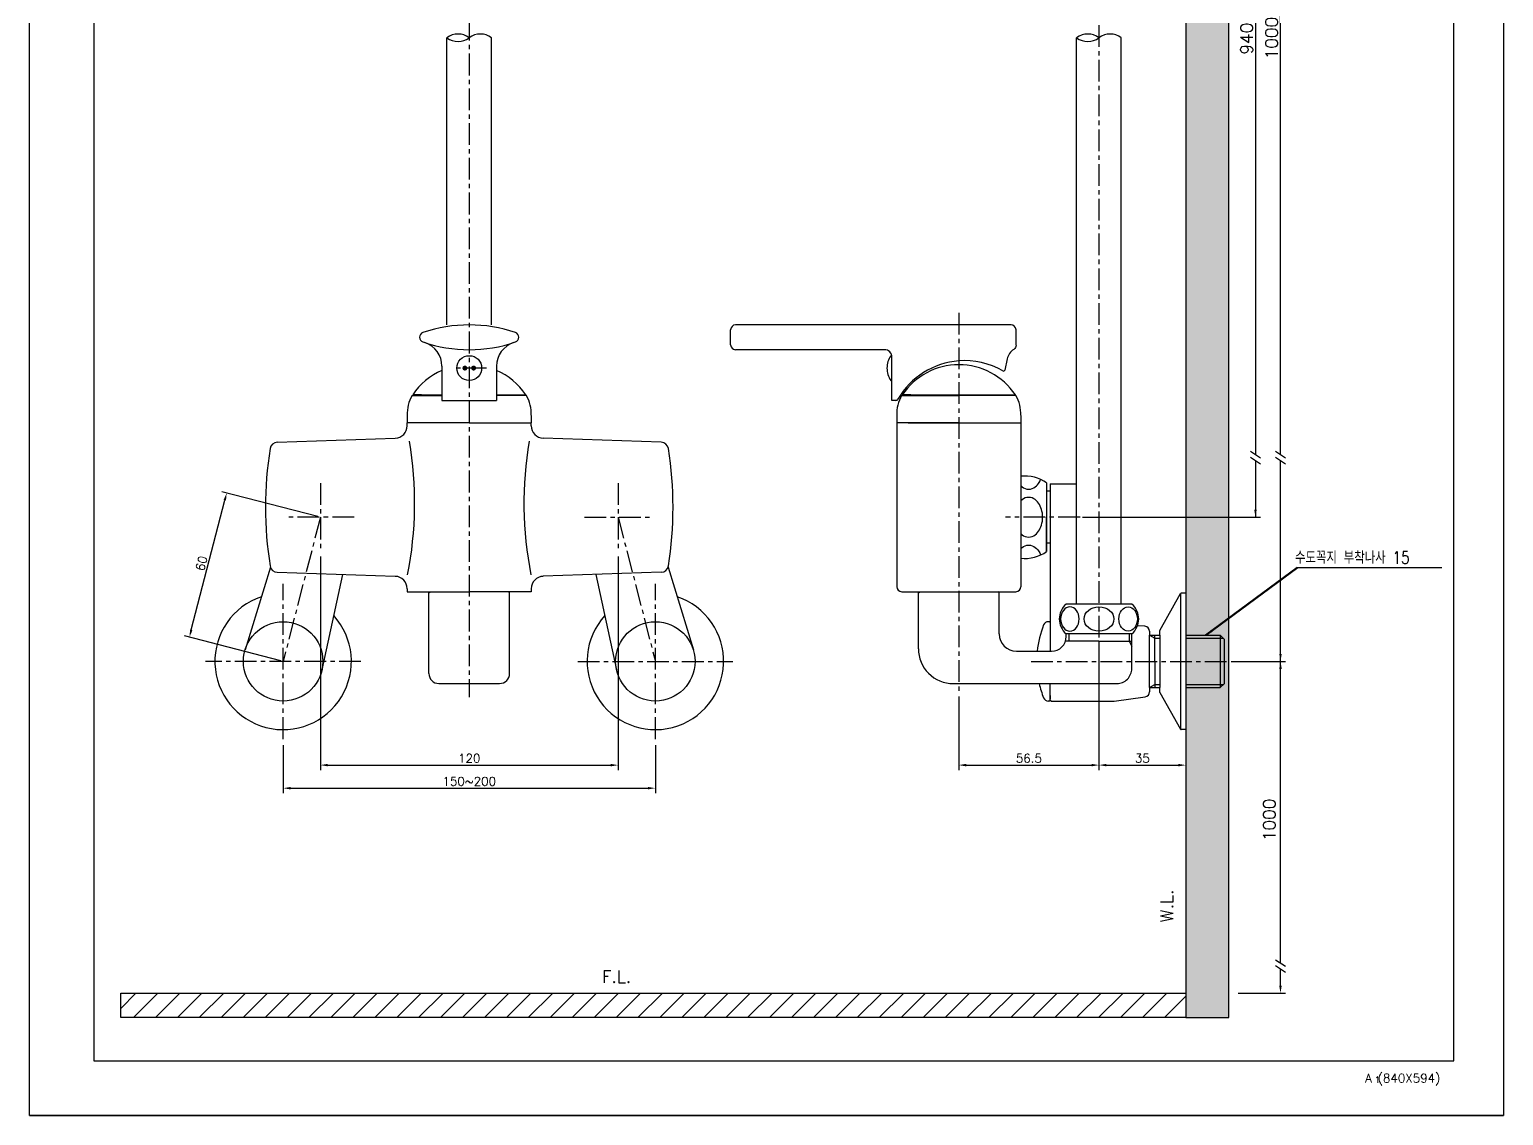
# Model space of a CAD drawing. Extents: x 565 to 1159, y -5861 to -5021.
# Drawn here: x 565 to 1159, y -5861 to -5424 of the extents above; entities that cross this region are included whole.
import ezdxf

# ---------------------------------------------------------------- set-up
doc = ezdxf.new("R2010")
doc.units = 0
doc.header["$LTSCALE"] = 7
doc.header["$MEASUREMENT"] = 0
doc.linetypes.add('CENTER', pattern=[2, 1.25, -0.25, 0.25, -0.25])
doc.layers.get('0').update_dxf_attribs({"color": 2, "linetype": 'CONTINUOUS'})
for name, color, linetype in [('CL', 1, 'CENTER'), ('D', 2, 'CONTINUOUS'), ('DIM', 2, 'CONTINUOUS'), ('DWG', 7, 'CONTINUOUS'), ('HT', 3, 'CONTINUOUS'), ('TXT', 5, 'CONTINUOUS')]:
    doc.layers.add(name, color=color, linetype=linetype)
doc.styles.add('GHS', font='ROMANS', dxfattribs={"bigfont": 'GHS'})
doc.dimstyles.new('STANDARD$7', dxfattribs={"dimtxt": 3.5, "dimasz": 3, "dimexe": 1, "dimexo": 0.0625, "dimgap": 1, "dimtad": 1, "dimdec": 4, "dimzin": 0, "dimdsep": 46, "dimtxsty": 'GHS', "dimcen": 1, "dimclrt": 2, "dimadec": 0, "dimazin": 0, "dimtfac": 1, "dimtdec": 4, "dimtofl": 0, "dimtmove": 0, "dimatfit": 3, "dimfxl": 0, "dimtolj": 1, "dimtzin": 0, "dimarcsym": 0})

# ---------------------------------------------------------------- blocks, each defined once
blk = doc.blocks.new('BORDER')
for p, q in [((1, 1), (0, 1)), ((0, 1), (0, 0)), ((1, 0), (1, 1)), ((0, 0), (1, 0))]:
    blk.add_line(p, q)

msp = doc.modelspace()

# ---------------------------------------------------------------- hatches: boundary and pattern name
at = {"layer": 'HT'}
h = msp.add_hatch(dxfattribs=at)
h.set_pattern_fill('AR-CONC', color=256, scale=2, style=0)
h.set_pattern_definition([(50, (-4436.459, -10121.826), (14.345204, -1.255043), [1.5, -16.5]), (355, (-4436.459, -10121.826), (-2.775027, 15.043843), [1.2, -13.2]), (100.4514, (-4435.263, -10121.931), (11.570188, 13.78879), [1.274804, -14.022842]), (46.1842, (-4436.459, -10117.826), (21.34482, -3.31038), [2.25, -24.75]), (96.6356, (-4434.68, -10118.102), (18.693254, 19.48236), [1.912206, -21.03426]), (351.1842, (-4436.459, -10117.826), (18.69324, 19.48237), [1.8, -19.8]), (21, (-4434.459, -10118.826), (11.938141, -8.052378), [1.5, -16.5]), (326, (-4434.459, -10118.826), (4.866307, 14.503), [1.2, -13.2]), (71.4514, (-4433.464, -10119.497), (16.804453, 6.45061), [1.274804, -14.022842]), (37.5, (-4436.459, -10121.826), (0.243197, 6.657877), [0, -13.04, 0, -13.4, 0, -13.25]), (7.5, (-4436.459, -10121.826), (5.261391, 7.888234), [0, -7.64, 0, -12.74, 0, -5.05]), (327.5, (-4440.919, -10121.826), (10.6764487, -0.4510974), [0, -5, 0, -15.6, 0, -20.7]), (317.5, (-4442.919, -10121.826), (11.663723, 2.0021), [0, -6.5, 0, -10.36, 0, -14.7])])
h.paths.add_polyline_path([(1031.31, -5821.79), (1048.6, -5821.79), (1048.6, -5122.42), (1031.31, -5122.42)])
h = msp.add_hatch(dxfattribs=at)
h.set_pattern_fill('ANSI31', color=256, scale=50, style=0)
h.set_pattern_definition([(45, (-4419.8344, -10203.617), (-4.4194174, 4.4194174), [])])
h.paths.add_polyline_path([(1031.31, -5821.79), (602.09, -5821.79), (602.09, -5811.94), (1031.31, -5811.94)])

# ---------------------------------------------------------------- linework, layer by layer
at = {"color": 7}
for p, q in [((662.43, -5640.31), (652.24, -5673.6)), ((822.66, -5640.31), (832.84, -5673.6)), ((691.5, -5643.27), (683.18, -5681.67)), ((793.58, -5643.27), (801.91, -5681.67))]:
    msp.add_line(p, q, dxfattribs=at)
at = {"color": 7, "linetype": 'Continuous'}
for p, q in [((726.29, -5650.69), (726.79, -5650.19)), ((726.29, -5683.19), (726.29, -5650.69)), ((758.79, -5650.69), (758.29, -5650.19)), ((758.79, -5683.19), (758.79, -5650.69)), ((923.56, -5650.69), (924.06, -5650.19)), ((923.56, -5673.19), (923.56, -5650.69)), ((924.06, -5650.19), (955.56, -5650.19)), ((956.06, -5650.69), (955.56, -5650.19)), ((956.06, -5667.19), (956.06, -5650.69)), ((983.11, -5668.19), (983.11, -5667.19)), ((1009.51, -5681.19), (1009.51, -5667.19)), ((963.06, -5674.19), (977.11, -5674.19)), ((730.29, -5687.19), (754.79, -5687.19)), ((937.56, -5687.19), (1003.51, -5687.19))]:
    msp.add_line(p, q, dxfattribs=at)
at = {"color": 2, "linetype": 'Continuous'}
msp.add_line((984.21, -5667.19), (984.21, -5670.19), dxfattribs=at)
for p, q in [((667.54, -5711.98), (667.54, -5731.36)), ((817.54, -5711.98), (817.54, -5731.36)), ((670.54, -5729.36), (814.54, -5729.36)), ((565.32, -5861.24), (1159.32, -5861.24)), ((1159.32, -5861.24), (565.32, -5861.24)), ((1159.32, -5861.24), (565.32, -5861.24)), ((565.32, -5861.24), (1159.32, -5861.24)), ((1159.32, -5861.24), (565.32, -5861.24)), ((1159.32, -5861.24), (565.32, -5861.24))]:
    msp.add_line(p, q)
at = {"color": 7}
for centre in [(667.54, -5678.28), (817.54, -5678.28)]:
    msp.add_circle(centre, 16, dxfattribs=at)
at = {"color": 7, "linetype": 'Continuous'}
for centre, radius, start, end in [((963.06, -5667.19), 7, 180, 270), ((977.11, -5668.19), 6, 270, 0), ((937.56, -5673.19), 14, 179.99026, 270), ((730.29, -5683.19), 4, 180, 270), ((754.79, -5683.19), 4, 270, 0), ((1003.51, -5681.19), 6, 270, 0.01795)]:
    msp.add_arc(centre, radius, start, end, dxfattribs=at)
for points in [[(670.54, -5728.86), (670.54, -5729.86), (667.54, -5729.36)], [(814.54, -5728.86), (814.54, -5729.86), (817.54, -5729.36)]]:
    msp.add_solid(points)
at = {"layer": 'CL'}
for p, q in [((742.54, -5153.43), (742.54, -5692.75)), ((996.31, -5183.93), (996.31, -5669.11)), ((939.81, -5537.83), (939.81, -5691.43)), ((749.54, -5560.11), (735.54, -5560.11)), ((682.54, -5606.46), (682.54, -5633.91)), ((802.54, -5606.46), (802.54, -5633.91)), ((682.54, -5620.19), (667.54, -5678.28)), ((696.12, -5620.19), (668.97, -5620.19)), ((788.97, -5620.19), (816.12, -5620.19)), ((802.54, -5620.19), (817.54, -5678.28)), ((988.67, -5620.19), (958.58, -5620.19)), ((667.54, -5709.56), (667.54, -5647)), ((817.54, -5709.56), (817.54, -5647)), ((698.82, -5678.28), (636.27, -5678.28)), ((786.26, -5678.28), (848.82, -5678.28)), ((968.94, -5678.28), (1048.51, -5678.28))]:
    msp.add_line(p, q, dxfattribs=at)
at = {"layer": 'D'}
for p, q in [((1059.36, -5187.43), (1059.36, -5594.95)), ((1069.45, -5594.95), (1069.45, -5187.43)), ((1057.36, -5593.65), (1061.36, -5596.25)), ((1067.45, -5593.65), (1071.45, -5596.25)), ((1057.36, -5596.03), (1061.36, -5598.63)), ((1059.36, -5597.33), (1059.36, -5620.19)), ((1067.45, -5596.03), (1071.45, -5598.63)), ((1069.45, -5678.28), (1069.45, -5597.33)), ((681.58, -5619.94), (642.85, -5609.94)), ((630.53, -5665.63), (644.03, -5613.34)), ((989.67, -5620.19), (1061.36, -5620.19)), ((682.54, -5636.01), (682.54, -5722.07)), ((802.54, -5636.01), (802.54, -5722.07)), ((666.58, -5678.03), (627.85, -5668.03)), ((996.31, -5670.11), (996.31, -5722.07)), ((996.31, -5670.11), (996.31, -5722.07)), ((1008.41, -5670.19), (1009.51, -5672.09)), ((1049.51, -5678.28), (1071.45, -5678.28)), ((1069.45, -5799.77), (1069.45, -5678.28)), ((939.81, -5692.43), (939.81, -5722.07)), ((685.54, -5720.07), (799.54, -5720.07)), ((942.81, -5720.07), (993.31, -5720.07)), ((999.31, -5720.07), (1028.31, -5720.07)), ((1067.45, -5798.47), (1071.45, -5801.07)), ((1067.45, -5800.85), (1071.45, -5803.45)), ((1069.45, -5808.94), (1069.45, -5802.15)), ((1052.45, -5811.94), (1071.45, -5811.94))]:
    msp.add_line(p, q, dxfattribs=at)
at = {"layer": 'D', "color": 7}
for p in [(717.54, -5650.19), (767.54, -5650.19)]:
    msp.add_line(p, (742.54, -5650.19), dxfattribs=at)
at = {"layer": 'D', "color": 2, "linetype": 'Continuous'}
msp.add_line((1008.41, -5667.19), (1008.41, -5670.19), dxfattribs=at)
at = {"layer": 'D', "color": 1, "const_width": 1}
msp.add_lwpolyline([(740.29, -5560.11, 1), (741.29, -5560.11, 1)], format="xyb", close=True, dxfattribs=at)
at = {"layer": 'D', "color": 5, "const_width": 1}
msp.add_lwpolyline([(744.79, -5560.11, -1), (743.79, -5560.11, -1)], format="xyb", close=True, dxfattribs=at)
at = {"layer": 'D'}
for centre, start, end in [((738.04, -5433.04), 53.1301, 126.8699), ((738.04, -5421.04), 233.1301, 306.8699), ((747.04, -5433.04), 53.1301, 126.8699), ((991.81, -5433.04), 53.1301, 126.8699), ((991.81, -5421.04), 233.1301, 306.8699), ((1000.81, -5433.04), 53.1301, 126.8699)]:
    msp.add_arc(centre, 7.5, start, end, dxfattribs=at)
at = {"layer": 'D', "color": 7}
for centre, start, end in [((571.54, -5614.55), 348.84724, 9.65814), ((913.55, -5614.55), 170.34186, 191.15276)]:
    msp.add_arc(centre, 148.99, start, end, dxfattribs=at)
at = {"layer": 'D'}
for points in [[(643.55, -5613.22), (644.52, -5613.47), (644.78, -5610.44)], [(1058.86, -5617.19), (1059.86, -5617.19), (1059.36, -5620.19)], [(630.05, -5665.5), (631.02, -5665.75), (629.78, -5668.53)], [(1068.95, -5675.28), (1069.95, -5675.28), (1069.45, -5678.28)], [(1068.95, -5681.28), (1069.95, -5681.28), (1069.45, -5678.28)], [(685.54, -5719.57), (685.54, -5720.57), (682.54, -5720.07)], [(799.54, -5719.57), (799.54, -5720.57), (802.54, -5720.07)], [(942.81, -5719.57), (942.81, -5720.57), (939.81, -5720.07)], [(993.31, -5719.57), (993.31, -5720.57), (996.31, -5720.07)], [(999.31, -5719.57), (999.31, -5720.57), (996.31, -5720.07)], [(1028.31, -5719.57), (1028.31, -5720.57), (1031.31, -5720.07)], [(1068.95, -5808.94), (1069.95, -5808.94), (1069.45, -5811.94)]]:
    msp.add_solid(points, dxfattribs=at)
at = {"layer": 'DIM'}
msp.add_line((1076.33, -5640.52), (1134.52, -5640.52), dxfattribs=at)
at = {"layer": 'DWG'}
for p, q in [((733.54, -5542.63), (733.54, -5427.04)), ((751.54, -5542.63), (751.54, -5427.04)), ((987.31, -5655.19), (987.31, -5427.04)), ((1005.31, -5655.19), (1005.31, -5427.04)), ((847.87, -5550.71), (847.87, -5544.71)), ((960.87, -5542.71), (849.87, -5542.71)), ((962.87, -5550.89), (962.87, -5544.71)), ((909.87, -5552.71), (849.87, -5552.71)), ((731.54, -5559.36), (731.54, -5573.11)), ((753.54, -5559.36), (753.54, -5573.11)), ((912.38, -5555.11), (912.81, -5555.11)), ((912.87, -5573.11), (912.87, -5555.71)), ((912.38, -5565.11), (912.87, -5565.11)), ((719.5, -5571.19), (731.54, -5571.19)), ((723.24, -5570.89), (719.74, -5570.89)), ((720.69, -5570.89), (731.54, -5570.89)), ((720.69, -5570.89), (720.69, -5571.19)), ((753.54, -5570.89), (765.34, -5570.89)), ((765.59, -5571.19), (753.54, -5571.19)), ((764.39, -5570.89), (764.39, -5571.19)), ((916.77, -5571.19), (939.81, -5571.19)), ((920.51, -5570.89), (917.01, -5570.89)), ((917.96, -5570.89), (939.81, -5570.89)), ((917.96, -5570.89), (917.96, -5571.19)), ((939.81, -5570.89), (962.61, -5570.89)), ((962.86, -5571.19), (939.81, -5571.19)), ((961.66, -5570.89), (961.66, -5571.19)), ((731.54, -5573.11), (753.54, -5573.11)), ((914.43, -5573.11), (912.87, -5573.11)), ((717.54, -5579.19), (717.54, -5582.19)), ((742.54, -5582.19), (717.54, -5582.19)), ((717.54, -5583.37), (717.54, -5582.19)), ((742.54, -5582.19), (767.54, -5582.19)), ((767.54, -5579.19), (767.54, -5582.19)), ((767.54, -5583.37), (767.54, -5582.19)), ((914.81, -5579.19), (914.81, -5582.19)), ((939.81, -5582.19), (914.81, -5582.19)), ((914.81, -5582.19), (914.81, -5648.19)), ((939.81, -5582.19), (964.81, -5582.19)), ((964.81, -5579.19), (964.81, -5582.19)), ((964.81, -5582.19), (964.81, -5648.19)), ((665.17, -5590.02), (712.72, -5588.36)), ((819.92, -5590.02), (772.37, -5588.36)), ((975.19, -5606.37), (975.19, -5630.69)), ((975.19, -5606.37), (975.19, -5620.19)), ((976.69, -5606.69), (987.31, -5606.69)), ((976.69, -5606.69), (976.69, -5628.19)), ((975.19, -5634.01), (975.19, -5620.19)), ((975.19, -5630.69), (975.19, -5634.01)), ((976.69, -5628.19), (976.69, -5630.69)), ((976.69, -5628.19), (976.69, -5630.59)), ((976.69, -5630.59), (976.69, -5636.34)), ((976.69, -5636.34), (976.69, -5660.75)), ((976.69, -5636.34), (976.69, -5664.49)), ((665.17, -5642.35), (712.72, -5644.01)), ((819.92, -5642.35), (772.37, -5644.01)), ((916.81, -5650.19), (939.81, -5650.19)), ((939.81, -5650.19), (962.81, -5650.19)), ((1020.81, -5665.82), (1029.22, -5650.89)), ((1029.22, -5650.89), (1029.2, -5705.63)), ((1031.31, -5650.78), (1029.46, -5650.78)), ((1031.31, -5650.78), (1031.31, -5705.78)), ((996.31, -5655.19), (983.02, -5655.19)), ((1009.61, -5655.19), (996.31, -5655.19)), ((976.39, -5662.28), (975.87, -5662.28)), ((976.69, -5662.58), (976.39, -5662.28)), ((976.69, -5662.58), (976.69, -5674.19)), ((1016.69, -5666.08), (1016.69, -5667.78)), ((1020.81, -5667.78), (1020.81, -5665.82)), ((996.31, -5670.19), (982.77, -5670.19)), ((996.31, -5667.19), (983.02, -5667.19)), ((1009.61, -5667.19), (996.31, -5667.19)), ((996.31, -5670.19), (1009.51, -5670.19)), ((1016.69, -5667.78), (1020.81, -5667.78)), ((1016.69, -5688.78), (1016.69, -5667.78)), ((1020.81, -5667.78), (1020.81, -5688.78)), ((1031.31, -5667.78), (1045.19, -5667.78)), ((1045.19, -5667.78), (1046.69, -5669.28)), ((1046.69, -5669.28), (1046.69, -5678.28)), ((1046.69, -5678.28), (1046.69, -5687.28)), ((976.69, -5693.98), (976.69, -5687.19)), ((1016.69, -5688.78), (1020.81, -5688.78)), ((1016.69, -5688.78), (1016.69, -5690.54)), ((1020.81, -5690.75), (1020.81, -5688.78)), ((1031.31, -5688.78), (1045.19, -5688.78)), ((1046.69, -5687.28), (1045.19, -5688.78)), ((976.39, -5694.28), (975.87, -5694.28)), ((976.69, -5693.98), (976.39, -5694.28)), ((976.69, -5692.03), (976.69, -5693.48)), ((976.99, -5694.28), (976.69, -5693.98)), ((976.99, -5694.28), (1002.46, -5694.28)), ((1002.46, -5694.28), (1014.97, -5692.52)), ((1002.46, -5694.28), (1014.97, -5692.52)), ((1002.46, -5694.28), (1014.97, -5692.52)), ((1020.81, -5690.75), (1029.2, -5705.63)), ((1031.31, -5705.78), (1029.46, -5705.78))]:
    msp.add_line(p, q, dxfattribs=at)
at = {"layer": 'DWG', "color": 7}
for p, q in [((919.46, -5582.19), (939.81, -5582.19)), ((1018.77, -5678.28), (1018.77, -5667.78)), ((1018.77, -5678.28), (1018.77, -5688.78))]:
    msp.add_line(p, q, dxfattribs=at)
at = {"layer": 'DWG', "color": 7, "linetype": 'Continuous'}
for p, q in [((976.69, -5609.69), (975.19, -5609.69)), ((976.69, -5630.69), (975.19, -5630.69)), ((1014.83, -5664.15), (1011.83, -5663.94))]:
    msp.add_line(p, q, dxfattribs=at)
at = {"layer": 'DWG', "color": 7, "linetype": 'CENTER'}
for p, q in [((717.54, -5649.01), (717.54, -5650.19)), ((767.54, -5649.01), (767.54, -5650.19))]:
    msp.add_line(p, q, dxfattribs=at)
at = {"layer": 'DWG', "color": 2, "linetype": 'Continuous'}
for p, q in [((1016.69, -5667.78), (1018.77, -5668.98)), ((1016.69, -5688.78), (1018.77, -5687.58))]:
    msp.add_line(p, q, dxfattribs=at)
at = {"layer": 'DWG', "color": 2}
for p, q in [((1018.77, -5668.98), (1020.81, -5668.98)), ((1031.31, -5668.98), (1046.39, -5668.98)), ((1045.19, -5667.78), (1045.19, -5688.78)), ((1018.77, -5687.58), (1020.81, -5687.58)), ((1031.31, -5687.58), (1046.39, -5687.58))]:
    msp.add_line(p, q, dxfattribs=at)
at = {"layer": 'DWG'}
for points in [[(962.87, -5550.89, -0.256409), (961.94, -5552.58, 0.200465), (959.3, -5556.38), (958.32, -5560.91)], [(964.81, -5607.46, 0.368212), (970, -5608.37, 0.106764), (971.94, -5606.59, 0.052378), (972.8, -5605.06, 0.071293)], [(964.81, -5626.71, 0.368212), (970, -5627.63, 0.106764), (971.94, -5625.84, 0.082783), (973.14, -5623.36, 0.071293), (973.6, -5620.19, 0.071293), (973.14, -5617.02, 0.082783), (971.94, -5614.53, 0.106764), (970, -5612.75, 0.368212), (964.81, -5613.66, 0.133353)], [(964.81, -5632.92, -0.368212), (970, -5632, -0.106764), (971.94, -5633.79, -0.052378), (972.8, -5635.32, -0.071293)]]:
    msp.add_lwpolyline(points, format="xyb", dxfattribs=at)
msp.add_circle((742.54, -5560.11), 5, dxfattribs=at)
for centre, radius, start, end in [((724.54, -5547.71), 2, 108.92464, 251.07536), ((742.54, -5600.21), 57.5, 71.07536, 108.92464), ((760.54, -5547.71), 2, 288.92464, 71.07536), ((849.87, -5544.71), 2, 90, 180), ((960.87, -5544.71), 2, 0, 90), ((742.54, -5495.21), 57.5, 251.07536, 288.92464), ((721.54, -5559.36), 10, 0, 71.8738), ((763.54, -5559.36), 10, 108.1262, 180), ((849.87, -5550.71), 2, 180, 270), ((909.87, -5555.71), 3, 0, 90), ((919.87, -5560.11), 9, 146.25101, 180), ((942.14, -5588.12), 31, 94.30441, 149.98718), ((939.81, -5586.26), 27.5, 90, 146.00547), ((942.14, -5588.12), 31, 60.13103, 94.30441), ((939.81, -5586.26), 27.5, 33.99453, 90), ((742.54, -5586.26), 27.5, 113.57818, 146.00547), ((742.54, -5586.26), 27.5, 33.99453, 66.42182), ((919.87, -5560.11), 9, 180, 213.74899), ((732.53, -5578.61), 15, 150.34391, 182), ((752.55, -5578.61), 15, 358, 29.65609), ((929.81, -5578.61), 15, 150.34391, 182), ((949.82, -5578.61), 15, 358, 29.65609), ((914.43, -5572.11), 1, 270, 329.98718), ((712.54, -5583.37), 5, 272, 0), ((772.54, -5583.37), 5, 180, 268), ((810.43, -5616.19), 150, 170.93243, 189.06757), ((665.27, -5593.02), 3, 92, 170.93243), ((819.82, -5593.02), 3, 9.06757, 88), ((674.65, -5616.19), 150, 350.93243, 9.06757), ((966.68, -5618.03), 14.44, 53.8614, 97.42514), ((966.68, -5622.35), 14.44, 262.57486, 306.1386), ((665.27, -5639.36), 3, 189.06757, 268), ((819.82, -5639.36), 3, 272, 350.93243), ((712.54, -5649.01), 5, 0, 88), ((772.54, -5649.01), 5, 92, 180), ((916.81, -5648.19), 2, 180, 270), ((962.81, -5648.19), 2, 270, 0), ((1029.46, -5651.08), 0.3, 90, 141.00901), ((988.31, -5661.19), 8, 131.40962, 228.59038), ((1004.31, -5661.19), 8, 311.40962, 48.59038), ((1011.19, -5678.28), 40, 158.38173, 174.12441), ((975.87, -5664.28), 2, 90, 158.38173), ((1014.69, -5666.15), 2, 0, 86), ((1011.19, -5678.28), 40, 192.86363, 201.61827), ((975.87, -5692.28), 2, 201.61827, 270), ((1014.69, -5690.54), 2, 278, 0), ((1029.46, -5705.48), 0.3, 209.40513, 270)]:
    msp.add_arc(centre, radius, start, end, dxfattribs=at)
at = {"layer": 'DWG', "color": 2}
msp.add_arc((957.83, -5560.8), 0.5, 240.13103, 347.8168, dxfattribs=at)
at = {"layer": 'DWG', "color": 7}
for centre, start, end in [((667.54, -5678.28), 108.5729, 42.19188), ((817.54, -5678.28), 137.80812, 71.4271)]:
    msp.add_arc(centre, 27.5, start, end, dxfattribs=at)
at = {"layer": 'DWG', "extrusion": (0, 0, -1)}
msp.add_ellipse((984.57, -5661.19), major_axis=(0, 4.89), ratio=0.759408, start_param=-1.570796, end_param=4.712389, dxfattribs=at)
at = {"layer": 'DWG'}
msp.add_ellipse((996.31, -5661.19), major_axis=(6.01, 0), ratio=0.813689, dxfattribs=at)
msp.add_ellipse((1008.06, -5661.19), major_axis=(0, 4.89), ratio=0.759408, start_param=-1.570796, end_param=4.712389, dxfattribs=at)
at = {"layer": 'HT'}
for points in [[(1031.31, -5821.79), (1048.6, -5821.79), (1048.6, -5122.42), (1031.31, -5122.42)], [(1031.31, -5821.79), (602.09, -5821.79), (602.09, -5811.94), (1031.31, -5811.94)]]:
    msp.add_lwpolyline(points, close=True, dxfattribs=at)
at = {"layer": 'TXT'}
for p, q in [((591.32, -5083.24), (591.32, -5839.24)), ((1139.32, -5839.24), (1139.32, -5083.24)), ((591.32, -5839.24), (1139.32, -5839.24))]:
    msp.add_line(p, q, dxfattribs=at)

# ---------------------------------------------------------------- block references
at = {"xscale": -840, "yscale": 594, "zscale": 840, "rotation": 90}
msp.add_blockref('BORDER', (1159.32, -5021.24), dxfattribs=at)

# ---------------------------------------------------------------- texts
at = {"insert": (742.54, -5726.61), "char_height": 3.5, "attachment_point": 5, "style": 'GHS'}
msp.add_mtext('\\A1;150~200', dxfattribs=at)
at = {"layer": 'D', "color": 7, "style": 'GHS'}
msp.add_text('W.L.', height=5, rotation=90, dxfattribs=at).set_placement((1026.16, -5783.31))
msp.add_text('F.L.', height=5, dxfattribs=at).set_placement((796.01, -5807.76))
at = {"layer": 'D', "attachment_point": 5, "style": 'GHS'}
for s, insert, char_height, rotation in [('\\A1;940', (1055.83, -5427.39), 5, 90), ('\\A1;1000', (1065.84, -5427.18), 5, 90), ('\\A1;60', (634.62, -5638.8), 3.5, 75.52252), ('\\A1;1000', (1064.95, -5742.13), 5, 90)]:
    msp.add_mtext(s, dxfattribs=dict(at, insert=insert, char_height=char_height, rotation=rotation))
at = {"layer": 'D', "char_height": 3.5, "attachment_point": 5, "style": 'GHS'}
for s, insert in [('\\A1;120', (742.54, -5717.32)), ('\\A1;56.5', (968.06, -5717.32)), ('\\A1;35', (1013.81, -5717.32))]:
    msp.add_mtext(s, dxfattribs=dict(at, insert=insert))
at = {"layer": 'DIM', "style": 'GHS', "width": 0.8}
msp.add_text('수도꼭지 부착나사 15', height=5, dxfattribs=at).set_placement((1075.27, -5638.94))
at = {"layer": 'DWG', "style": 'GHS'}
for s, height, p in [('A (840X594)', 3.5, (1103.54, -5847.93)), ('1', 2.5, (1107.43, -5848.06))]:
    msp.add_text(s, height=height, dxfattribs=at).set_placement(p)

# ---------------------------------------------------------------- leaders
at = {"layer": 'D'}
msp.add_leader([(1039.3, -5667.78), (1076.33, -5640.52)], dimstyle='STANDARD$7', override={"dimexe": 2, "dimexo": 1, "dimtad": 0, "dimcen": 0, "dimclrd": 256, "dimclre": 256, "dimclrt": 256, "dimadec": 4, "dimtfac": 0.5, "dimtofl": 1, "dimtmove": 2, "dimatfit": 0, "dimlwd": 65535, "dimlwe": 65535}, dxfattribs=at)

doc.saveas('drawing.dxf')
